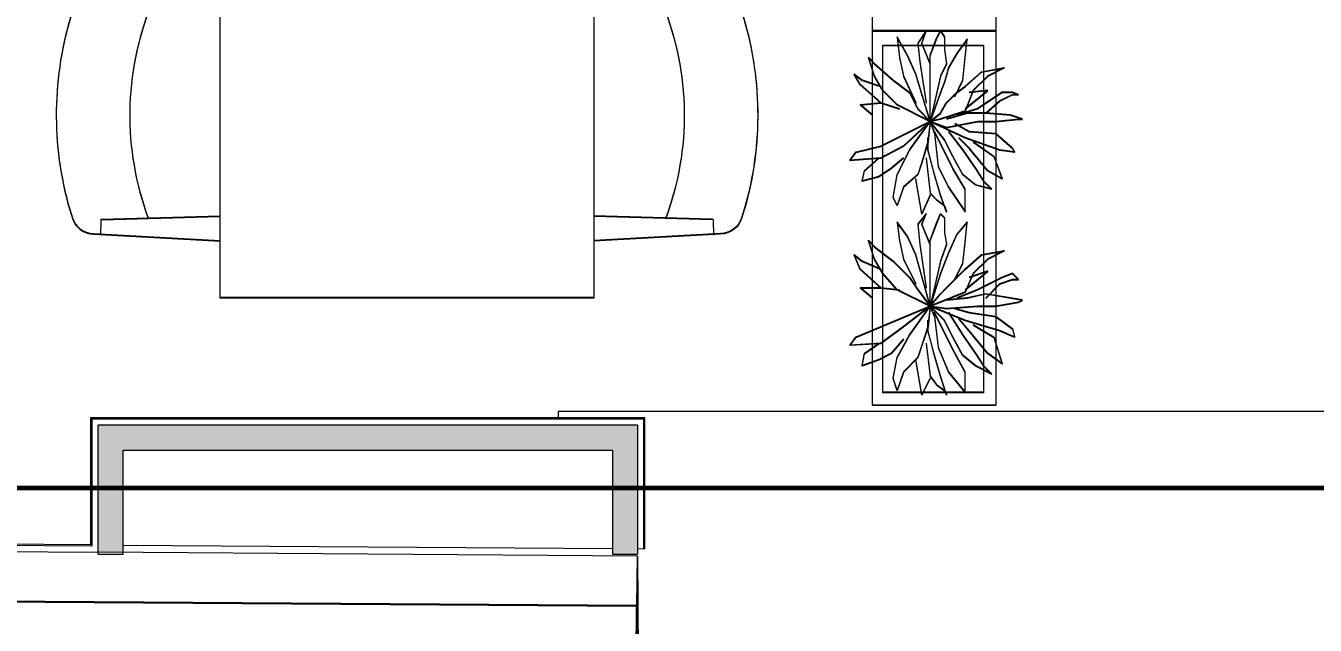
# Model space of a CAD drawing. Header units: millimetres. Extents: x -32 to 417638015, y -35 to 175284279.
# Drawn here: x 416308434 to 416310506, y 175232034 to 175232997 of the extents above; entities that cross this region are included whole.
import ezdxf
from ezdxf import colors
from ezdxf.entities.mleader import LeaderData, LeaderLine
from ezdxf.math import Vec2, Vec3

# ---------------------------------------------------------------- set-up
doc = ezdxf.new("R2010")
doc.units = ezdxf.units.MM
for name, color, linetype, lineweight in [('_ЭМ_гофра', 5, 'Continuous', 60), ('_ЭМ_ТХобщее_слой', 7, 'Continuous', 30), ('Перекрытие', 7, 'Continuous', 18), ('Стены внутренние', 7, 'Continuous', 18), ('Стены несущие', 7, 'Continuous', 30), ('Стены отделка', 7, 'Continuous', 30), ('Стены штриховка', 7, 'Continuous', 9), ('ТХ', 5, 'Continuous', 0), ('ШТРИХОВКА', 252, 'Continuous', 15)]:
    doc.layers.add(name, color=color, linetype=linetype, lineweight=lineweight)
doc.layers.add('_ЭМ_Надписи', color=7, linetype='Continuous')
doc.layers.add('ЭОМ_Лотки рабочие', color=5, linetype='Continuous')
doc.styles.add('ЭОМ', font='isocpeur.ttf', dxfattribs={"width": 0.85, "height": 250})

# ---------------------------------------------------------------- blocks, each defined once
blk = doc.blocks.new('ТХ 1 этаж.')
at = {"layer": 'ТХ', "color": 252, "true_color": 0x939598}
for p, q in [((52452.8, -76.5), (52452.8, 524.8)), ((52651.2, 524.8), (52651.2, -76.5)), ((52452.8, -677.8), (52452.8, -76.5)), ((52651.2, -76.5), (52452.8, -76.5)), ((52452.8, -76.5), (52651.2, -76.5)), ((52538.9, -76.5), (52525.5, -96.5)), ((52532.2, -96.5), (52538.9, -76.5)), ((52555.4, -89.8), (52562, -76.5)), ((52562, -76.5), (52568.7, -86.4)), ((52651.2, -76.5), (52651.2, -677.8)), ((52469.4, -657.8), (52469.4, -99.7)), ((52469.4, -99.7), (52631.3, -99.7)), ((52509, -116.2), (52492.5, -86.4)), ((52492.5, -86.4), (52496, -119.4)), ((52525.5, -96.5), (52529, -126)), ((52545.5, -129.5), (52532.2, -96.5)), ((52545.5, -116.2), (52555.4, -89.8)), ((52568.7, -86.4), (52568.7, -106.3)), ((52604.9, -89.8), (52588.4, -113)), ((52601.7, -119.4), (52604.9, -89.8)), ((52631.3, -99.7), (52631.3, -657.8)), ((52456.3, -149.2), (52446.5, -119.4)), ((52446.5, -119.4), (52456.3, -129.5)), ((52496, -119.4), (52502.4, -149.2)), ((52522.3, -146), (52509, -116.2)), ((52545.5, -146), (52545.5, -116.2)), ((52568.7, -106.3), (52571.9, -129.5)), ((52588.4, -113), (52575.1, -135.9)), ((52598.2, -155.9), (52601.7, -119.4)), ((52456.3, -129.5), (52485.9, -155.9)), ((52529, -126), (52538.9, -192.1)), ((52571.9, -129.5), (52562, -149.2)), ((52575.1, -135.9), (52568.7, -159)), ((52601.7, -165.7), (52628.1, -142.5)), ((52628.1, -142.5), (52664.3, -135.9)), ((52664.3, -135.9), (52637.9, -149.2)), ((52433.1, -162.5), (52423.3, -146)), ((52423.3, -146), (52436.3, -155.9)), ((52466.2, -192.1), (52433.1, -162.5)), ((52436.3, -155.9), (52466.2, -165.7)), ((52469.4, -172.4), (52456.3, -149.2)), ((52485.9, -155.9), (52512.5, -175.6)), ((52502.4, -149.2), (52522.3, -192.1)), ((52545.5, -221.9), (52522.3, -146)), ((52545.5, -179), (52545.5, -146)), ((52562, -149.2), (52545.5, -221.9)), ((52568.7, -159), (52562, -175.6)), ((52585.2, -182.2), (52598.2, -155.9)), ((52588.4, -175.6), (52601.7, -165.7)), ((52637.9, -149.2), (52614.7, -172.4)), ((52492.5, -195.5), (52469.4, -172.4)), ((52512.5, -175.6), (52525.5, -201.9)), ((52562, -175.6), (52545.5, -221.9)), ((52545.5, -221.9), (52545.5, -179)), ((52571.9, -192.1), (52588.4, -175.6)), ((52614.7, -172.4), (52601.7, -205.4)), ((52601.7, -201.9), (52637.9, -172.4)), ((52637.9, -172.4), (52608.1, -175.6)), ((52661.1, -175.6), (52621.4, -201.9)), ((52657.6, -188.9), (52677.6, -179)), ((52677.6, -175.6), (52661.1, -175.6)), ((52687.4, -179), (52677.6, -175.6)), ((52677.6, -179), (52687.4, -179)), ((52433.1, -195.5), (52466.2, -192.1)), ((52452.8, -212), (52433.1, -195.5)), ((52466.2, -192.1), (52496, -201.9)), ((52545.5, -221.9), (52492.5, -195.5)), ((52525.5, -201.9), (52545.5, -221.9)), ((52562, -208.6), (52571.9, -192.1)), ((52601.7, -205.4), (52562, -218.4)), ((52621.4, -201.9), (52588.4, -212)), ((52634.7, -208.6), (52657.6, -188.9)), ((52466.2, -261.6), (52545.5, -221.9)), ((52545.5, -221.9), (52502.4, -261.6)), ((52512.5, -268.2), (52545.5, -221.9)), ((52545.5, -221.9), (52542.1, -254.9)), ((52545.5, -221.9), (52562, -208.6)), ((52562, -218.4), (52545.5, -221.9)), ((52601.7, -248.3), (52545.5, -221.9)), ((52545.5, -221.9), (52552.2, -241.6)), ((52568.7, -251.7), (52545.5, -221.9)), ((52545.5, -221.9), (52571.9, -231.7)), ((52604.9, -208.6), (52571.9, -218.4)), ((52571.9, -231.7), (52621.4, -221.9)), ((52585.2, -225.1), (52608.1, -238.4)), ((52634.7, -208.6), (52604.9, -208.6)), ((52621.4, -221.9), (52651.2, -221.9)), ((52674.4, -212), (52634.7, -208.6)), ((52651.2, -221.9), (52687.4, -218.4)), ((52694.1, -218.4), (52674.4, -212)), ((52687.4, -218.4), (52694.1, -218.4)), ((52542.1, -268.2), (52542.1, -248.3)), ((52581.7, -297.8), (52552.2, -238.4)), ((52552.2, -241.6), (52558.6, -294.6)), ((52575.1, -238.4), (52598.2, -268.2)), ((52608.1, -264.8), (52591.6, -248.3)), ((52657.6, -268.2), (52601.7, -248.3)), ((52608.1, -238.4), (52651.2, -241.6)), ((52651.2, -241.6), (52677.6, -264.8)), ((52426.5, -271.4), (52466.2, -261.6)), ((52502.4, -261.6), (52466.2, -281.3)), ((52492.5, -307.6), (52512.5, -268.2)), ((52542.1, -254.9), (52532.2, -287.9)), ((52552.2, -307.6), (52542.1, -268.2)), ((52581.7, -278.1), (52568.7, -251.7)), ((52598.2, -268.2), (52618.2, -297.8)), ((52637.9, -301.2), (52608.1, -264.8)), ((52614.7, -254.9), (52647.8, -278.1)), ((52680.8, -271.4), (52657.6, -268.2)), ((52677.6, -264.8), (52680.8, -271.4)), ((52416.6, -284.7), (52426.5, -271.4)), ((52466.2, -281.3), (52416.6, -284.7)), ((52439.8, -301.2), (52463, -281.3)), ((52502.4, -281.3), (52482.7, -297.8)), ((52532.2, -287.9), (52525.5, -307.6)), ((52538.9, -281.3), (52545.5, -337.5)), ((52598.2, -307.6), (52581.7, -278.1)), ((52647.8, -278.1), (52661.1, -314.3)), ((52436.3, -317.8), (52439.8, -301.2)), ((52482.7, -297.8), (52463, -311.1)), ((52485.9, -344.1), (52492.5, -307.6)), ((52525.5, -307.6), (52502.4, -327.6)), ((52562, -340.7), (52552.2, -307.6)), ((52558.6, -294.6), (52575.1, -327.6)), ((52601.7, -330.8), (52581.7, -297.8)), ((52618.2, -324.1), (52598.2, -307.6)), ((52618.2, -297.8), (52631.3, -317.8)), ((52661.1, -314.3), (52637.9, -301.2)), ((52463, -311.1), (52436.3, -317.8)), ((52502.4, -327.6), (52492.5, -357.4)), ((52532.2, -370.5), (52522.3, -314.3)), ((52575.1, -327.6), (52601.7, -367.3)), ((52601.7, -367.3), (52601.7, -330.8)), ((52644.6, -330.8), (52618.2, -324.1)), ((52631.3, -317.8), (52644.6, -330.8)), ((52492.5, -357.4), (52485.9, -344.1)), ((52545.5, -340.7), (52532.2, -370.5)), ((52545.5, -337.5), (52555.4, -347.3)), ((52555.4, -347.3), (52568.7, -357.4)), ((52571.9, -367.3), (52562, -340.7)), ((52538.9, -370.5), (52525.5, -387)), ((52532.2, -387), (52538.9, -370.5)), ((52555.4, -387), (52562, -370.5)), ((52562, -370.5), (52568.7, -377.1)), ((52568.7, -357.4), (52571.9, -367.3)), ((52509, -407), (52492.5, -383.8)), ((52492.5, -383.8), (52496, -413.3)), ((52525.5, -387), (52529, -420)), ((52545.5, -420), (52532.2, -387)), ((52545.5, -413.3), (52555.4, -387)), ((52568.7, -377.1), (52568.7, -400.3)), ((52604.9, -383.8), (52588.4, -403.5)), ((52601.7, -416.8), (52604.9, -383.8)), ((52456.3, -443.2), (52446.5, -413.3)), ((52446.5, -413.3), (52456.3, -423.5)), ((52496, -413.3), (52502.4, -443.2)), ((52522.3, -436.5), (52509, -407)), ((52545.5, -436.5), (52545.5, -413.3)), ((52568.7, -400.3), (52571.9, -420)), ((52588.4, -403.5), (52575.1, -433.3)), ((52456.3, -423.5), (52485.9, -446.4)), ((52529, -420), (52538.9, -489.5)), ((52571.9, -420), (52562, -446.4)), ((52575.1, -433.3), (52568.7, -449.8)), ((52598.2, -449.8), (52601.7, -416.8)), ((52628.1, -436.5), (52664.3, -429.9)), ((52664.3, -429.9), (52637.9, -443.2)), ((52433.1, -459.7), (52423.3, -436.5)), ((52423.3, -436.5), (52436.3, -446.4)), ((52436.3, -446.4), (52466.2, -459.7)), ((52469.4, -466.3), (52456.3, -443.2)), ((52485.9, -446.4), (52512.5, -473)), ((52502.4, -443.2), (52522.3, -482.8)), ((52545.5, -519.1), (52522.3, -436.5)), ((52545.5, -473), (52545.5, -436.5)), ((52562, -446.4), (52545.5, -519.1)), ((52568.7, -449.8), (52562, -466.3)), ((52585.2, -476.2), (52598.2, -449.8)), ((52601.7, -459.7), (52628.1, -436.5)), ((52637.9, -443.2), (52614.7, -466.3)), ((52466.2, -489.5), (52433.1, -459.7)), ((52492.5, -492.7), (52469.4, -466.3)), ((52512.5, -473), (52525.5, -492.7)), ((52562, -466.3), (52545.5, -519.1)), ((52545.5, -519.1), (52545.5, -473)), ((52571.9, -489.5), (52588.4, -473)), ((52588.4, -473), (52601.7, -459.7)), ((52601.7, -492.7), (52637.9, -462.9)), ((52614.7, -466.3), (52601.7, -496.2)), ((52637.9, -462.9), (52608.1, -473)), ((52661.1, -473), (52621.4, -492.7)), ((52657.6, -482.8), (52677.6, -476.2)), ((52677.6, -466.3), (52661.1, -473)), ((52687.4, -476.2), (52677.6, -466.3)), ((52677.6, -476.2), (52687.4, -476.2)), ((52452.8, -506), (52433.1, -489.5)), ((52433.1, -489.5), (52466.2, -489.5)), ((52466.2, -489.5), (52496, -492.7)), ((52545.5, -519.1), (52492.5, -492.7)), ((52525.5, -492.7), (52545.5, -519.1)), ((52562, -499.4), (52571.9, -489.5)), ((52601.7, -496.2), (52562, -512.7)), ((52621.4, -492.7), (52588.4, -506)), ((52634.7, -506), (52657.6, -482.8)), ((52545.5, -519.1), (52562, -499.4)), ((52562, -512.7), (52545.5, -519.1)), ((52604.9, -506), (52571.9, -509.2)), ((52634.7, -499.4), (52604.9, -506)), ((52674.4, -506), (52634.7, -499.4)), ((52651.2, -519.1), (52687.4, -512.7)), ((52694.1, -509.2), (52674.4, -506)), ((52687.4, -512.7), (52694.1, -509.2)), ((52466.2, -552.1), (52545.5, -519.1)), ((52545.5, -519.1), (52502.4, -552.1)), ((52512.5, -565.4), (52545.5, -519.1)), ((52545.5, -519.1), (52542.1, -552.1)), ((52601.7, -542.2), (52545.5, -519.1)), ((52545.5, -519.1), (52552.2, -535.6)), ((52568.7, -542.2), (52545.5, -519.1)), ((52545.5, -519.1), (52571.9, -522.5)), ((52581.7, -588.6), (52552.2, -529.2)), ((52552.2, -535.6), (52558.6, -585.1)), ((52571.9, -522.5), (52621.4, -519.1)), ((52575.1, -529.2), (52598.2, -565.4)), ((52585.2, -522.5), (52608.1, -529.2)), ((52608.1, -529.2), (52651.2, -535.6)), ((52621.4, -519.1), (52651.2, -519.1)), ((52651.2, -535.6), (52677.6, -555.5)), ((52426.5, -568.6), (52466.2, -552.1)), ((52502.4, -552.1), (52466.2, -578.7)), ((52542.1, -552.1), (52532.2, -581.9)), ((52542.1, -558.7), (52542.1, -542.2)), ((52552.2, -598.4), (52542.1, -558.7)), ((52581.7, -568.6), (52568.7, -542.2)), ((52608.1, -558.7), (52591.6, -539)), ((52657.6, -558.7), (52601.7, -542.2)), ((52637.9, -595.2), (52608.1, -558.7)), ((52614.7, -548.9), (52647.8, -568.6)), ((52680.8, -568.6), (52657.6, -558.7)), ((52677.6, -555.5), (52680.8, -568.6)), ((52416.6, -581.9), (52426.5, -568.6)), ((52466.2, -578.7), (52416.6, -581.9)), ((52439.8, -595.2), (52463, -578.7)), ((52502.4, -572), (52482.7, -595.2)), ((52492.5, -601.6), (52512.5, -565.4)), ((52538.9, -578.7), (52545.5, -631.4)), ((52598.2, -598.4), (52581.7, -568.6)), ((52598.2, -565.4), (52618.2, -595.2)), ((52647.8, -568.6), (52661.1, -611.7)), ((52436.3, -614.9), (52439.8, -595.2)), ((52482.7, -595.2), (52463, -605.1)), ((52532.2, -581.9), (52525.5, -601.6)), ((52562, -631.4), (52552.2, -598.4)), ((52558.6, -585.1), (52575.1, -624.8)), ((52601.7, -624.8), (52581.7, -588.6)), ((52618.2, -614.9), (52598.2, -598.4)), ((52618.2, -595.2), (52631.3, -614.9)), ((52661.1, -611.7), (52637.9, -595.2)), ((52463, -605.1), (52436.3, -614.9)), ((52485.9, -634.9), (52492.5, -601.6)), ((52525.5, -601.6), (52502.4, -624.8)), ((52532.2, -661.3), (52522.3, -605.1)), ((52644.6, -628.2), (52618.2, -614.9)), ((52631.3, -614.9), (52644.6, -628.2)), ((52492.5, -654.6), (52485.9, -634.9)), ((52502.4, -624.8), (52492.5, -654.6)), ((52545.5, -634.9), (52532.2, -661.3)), ((52545.5, -631.4), (52555.4, -644.7)), ((52571.9, -661.3), (52562, -631.4)), ((52575.1, -624.8), (52601.7, -657.8)), ((52601.7, -657.8), (52601.7, -624.8)), ((52631.3, -657.8), (52469.4, -657.8)), ((52555.4, -644.7), (52568.7, -654.6)), ((52568.7, -654.6), (52571.9, -661.3)), ((52452.8, -677.8), (52651.2, -677.8))]:
    blk.add_line(p, q, dxfattribs=at)
at = {"layer": 'ТХ', "color": 252, "ltscale": 60, "true_color": 0x939598}
for p, q in [((51162.9, -363.6), (51167.2, -377.7)), ((52246.8, -363.6), (52242.4, -377.7)), ((51212.7, -380.5), (51212.4, -404.3)), ((51213.7, -379.7), (51404.8, -374.4)), ((52196, -379.7), (52004.8, -374.4)), ((52197, -380.5), (52197.3, -404.3)), ((51201.2, -402.8), (51404.8, -413.8)), ((52208.5, -402.8), (52004.8, -413.8))]:
    blk.add_line(p, q, dxfattribs=at)
at = {"layer": 'ТХ', "color": 252, "true_color": 0x939598}
blk.add_lwpolyline([(52004.8, 694.3), (52004.8, -505.7), (51404.8, -505.7), (51404.8, 694.3)], close=True, dxfattribs=at)
at = {"layer": 'ТХ', "color": 252, "ltscale": 60, "true_color": 0x939598}
for centre, major_axis, start_param, end_param in [((51823.3, -213.3), (563.9, -7.6), 2.803241, 3.479568), ((51790.1, -212.8), (-648.8, 8.7), -0.270966, 0.270966), ((51203.3, -368.5), (37.5, -0.5), -2.855011, -1.615134), ((51213.7, -380.5), (0.937, -0.013), 1.615134, 3.141593)]:
    blk.add_ellipse(centre, major_axis=major_axis, ratio=0.916667, start_param=start_param, end_param=end_param, dxfattribs=at)
at = {"layer": 'ТХ', "color": 252, "ltscale": 60, "true_color": 0x939598, "extrusion": (0, 0, -1)}
for centre, major_axis, start_param, end_param in [((51586.4, -213.3), (-563.9, -7.6), 2.803241, 3.479568), ((51619.6, -212.8), (648.8, 8.7), -0.270966, 0.270966), ((52196, -380.5), (-0.937, -0.013), 1.615134, 3.141593), ((52206.4, -368.5), (-37.5, -0.5), -2.855011, -1.615134)]:
    blk.add_ellipse(centre, major_axis=major_axis, ratio=0.916667, start_param=start_param, end_param=end_param, dxfattribs=at)
blk = doc.blocks.new('1 этаж')
at = {"layer": 'Стены внутренние'}
for points in [[(44392.016, 640.067), (44392.016, 844.477), (44352.016, 844.477), (44352.752, 640.342)], [(44488.088, 804.477), (45218.764, 804.477), (45218.764, 844.477), (44392.016, 844.477), (44392.016, 804.477)], [(45178.764, 637.266), (45218.764, 637.266), (45218.764, 804.477), (45178.764, 804.477), (45178.764, 640.347)]]:
    blk.add_hatch(color=8, dxfattribs=at).paths.add_polyline_path(points)
at = {"layer": 'Перекрытие', "color": 8}
for p, q in [((46751.304, 866.477), (45091.304, 866.477)), ((45091.304, 866.477), (45091.304, 856.477)), ((44392.016, 652.067), (45178.764, 646.559)), ((45218.463, 634.28), (45221.575, 224.248))]:
    blk.add_line(p, q, dxfattribs=at)
at = {"layer": 'Стены несущие', "color": 8}
for p, q in [((45217.902, 554.282), (42562.033, 572.879)), ((42562.033, 572.879), (45216.902, 554.289)), ((45215.592, 224.29), (45217.902, 554.282))]:
    blk.add_line(p, q, dxfattribs=at)
at = {"layer": 'Стены отделка', "color": 8, "lineweight": 9}
for p, q in [((44340.016, 854.477), (44340.016, 652.432)), ((45228.764, 856.477), (44342.016, 856.477)), ((45230.764, 646.194), (45230.764, 854.477)), ((45218.764, 844.477), (44352.016, 844.477)), ((44352.016, 637.266), (44352.016, 844.477)), ((45218.764, 844.477), (45218.764, 637.266)), ((44392.016, 804.477), (45178.764, 804.477)), ((44392.016, 637.266), (44392.016, 804.477)), ((45178.764, 804.477), (45178.764, 637.266)), ((44340.016, 652.432), (42804.782, 663.182)), ((45218.764, 646.278), (45230.764, 646.194)), ((45218.463, 634.28), (44352.016, 640.347)), ((44352.016, 637.266), (44392.016, 637.266)), ((45178.764, 637.266), (45218.764, 637.266)), ((45217.902, 554.282), (45218.463, 634.28)), ((45216.902, 554.289), (45217.902, 554.282))]:
    blk.add_line(p, q, dxfattribs=at)
at = {"layer": 'Стены штриховка', "color": 8}
for p, q in [((44342.016, 856.477), (44340.016, 856.477)), ((44340.016, 856.477), (44340.016, 854.477)), ((45230.764, 854.477), (44340.016, 854.477)), ((44342.016, 856.477), (44342.016, 650.418)), ((45228.764, 646.208), (45228.764, 856.477)), ((45230.764, 856.477), (45228.764, 856.477)), ((45230.764, 854.477), (45230.764, 856.477)), ((42798.882, 651.223), (44352.016, 640.347)), ((44342.016, 650.418), (42804.782, 661.181))]:
    blk.add_line(p, q, dxfattribs=at)
at = {"layer": 'ЭОМ_Лотки рабочие'}
blk.add_blockref('ТХ 1 этаж.', (-6856.492, 1554.379), dxfattribs=at)
blk = doc.blocks.new('_ЭМ_ТХ2_1этаж')
at = {"layer": 'ТХ', "color": 252, "true_color": 0x939598}
for p, q in [((163600.7, -69270), (163600.7, -68668.8)), ((163799.1, -68668.8), (163799.1, -69270)), ((163600.7, -69871.3), (163600.7, -69270)), ((163799.1, -69270), (163600.7, -69270)), ((163600.7, -69270), (163799.1, -69270)), ((163656.9, -69309.7), (163640.4, -69279.9)), ((163640.4, -69279.9), (163643.9, -69312.9)), ((163686.7, -69270), (163673.4, -69290)), ((163680.1, -69290), (163686.7, -69270)), ((163693.4, -69309.7), (163703.3, -69283.3)), ((163703.3, -69283.3), (163709.9, -69270)), ((163709.9, -69270), (163716.6, -69279.9)), ((163716.6, -69279.9), (163716.6, -69299.8)), ((163752.8, -69283.3), (163736.3, -69306.5)), ((163749.6, -69312.9), (163752.8, -69283.3)), ((163799.1, -69270), (163799.1, -69871.3)), ((163617.2, -69851.3), (163617.2, -69293.2)), ((163617.2, -69293.2), (163779.1, -69293.2)), ((163673.4, -69290), (163676.9, -69319.5)), ((163693.4, -69323), (163680.1, -69290)), ((163716.6, -69299.8), (163719.8, -69323)), ((163779.1, -69293.2), (163779.1, -69851.3)), ((163604.2, -69342.7), (163594.3, -69312.9)), ((163594.3, -69312.9), (163604.2, -69323)), ((163604.2, -69323), (163633.8, -69349.4)), ((163643.9, -69312.9), (163650.3, -69342.7)), ((163670.2, -69339.5), (163656.9, -69309.7)), ((163676.9, -69319.5), (163686.7, -69385.6)), ((163693.4, -69339.5), (163693.4, -69309.7)), ((163719.8, -69323), (163709.9, -69342.7)), ((163736.3, -69306.5), (163723, -69329.4)), ((163746.1, -69349.4), (163749.6, -69312.9)), ((163581, -69356), (163571.2, -69339.5)), ((163571.2, -69339.5), (163584.2, -69349.4)), ((163617.2, -69365.9), (163604.2, -69342.7)), ((163650.3, -69342.7), (163670.2, -69385.6)), ((163693.4, -69415.4), (163670.2, -69339.5)), ((163693.4, -69372.5), (163693.4, -69339.5)), ((163709.9, -69342.7), (163693.4, -69415.4)), ((163723, -69329.4), (163716.6, -69352.6)), ((163749.6, -69359.2), (163776, -69336.1)), ((163785.8, -69342.7), (163762.6, -69365.9)), ((163776, -69336.1), (163812.2, -69329.4)), ((163812.2, -69329.4), (163785.8, -69342.7)), ((163614.1, -69385.6), (163581, -69356)), ((163584.2, -69349.4), (163614.1, -69359.2)), ((163640.4, -69389), (163617.2, -69365.9)), ((163633.8, -69349.4), (163660.4, -69369.1)), ((163716.6, -69352.6), (163709.9, -69369.1)), ((163733.1, -69375.7), (163746.1, -69349.4)), ((163736.3, -69369.1), (163749.6, -69359.2)), ((163762.6, -69365.9), (163749.6, -69398.9)), ((163749.6, -69395.4), (163785.8, -69365.9)), ((163785.8, -69365.9), (163756, -69369.1)), ((163581, -69389), (163614.1, -69385.6)), ((163614.1, -69385.6), (163643.9, -69395.4)), ((163660.4, -69369.1), (163673.4, -69395.4)), ((163709.9, -69369.1), (163693.4, -69415.4)), ((163693.4, -69415.4), (163693.4, -69372.5)), ((163709.9, -69402.1), (163719.8, -69385.6)), ((163719.8, -69385.6), (163736.3, -69369.1)), ((163809, -69369.1), (163769.3, -69395.4)), ((163782.6, -69402.1), (163805.5, -69382.4)), ((163805.5, -69382.4), (163825.5, -69372.5)), ((163825.5, -69369.1), (163809, -69369.1)), ((163835.3, -69372.5), (163825.5, -69369.1)), ((163825.5, -69372.5), (163835.3, -69372.5)), ((163600.7, -69405.6), (163581, -69389)), ((163693.4, -69415.4), (163640.4, -69389)), ((163673.4, -69395.4), (163693.4, -69415.4)), ((163693.4, -69415.4), (163709.9, -69402.1)), ((163749.6, -69398.9), (163709.9, -69411.9)), ((163752.8, -69402.1), (163719.8, -69411.9)), ((163769.3, -69395.4), (163736.3, -69405.6)), ((163782.6, -69402.1), (163752.8, -69402.1)), ((163822.3, -69405.6), (163782.6, -69402.1)), ((163842, -69411.9), (163822.3, -69405.6)), ((163614.1, -69455.1), (163693.4, -69415.4)), ((163693.4, -69415.4), (163650.3, -69455.1)), ((163660.4, -69461.7), (163693.4, -69415.4)), ((163693.4, -69415.4), (163689.9, -69448.4)), ((163709.9, -69411.9), (163693.4, -69415.4)), ((163749.6, -69441.8), (163693.4, -69415.4)), ((163693.4, -69415.4), (163700.1, -69435.1)), ((163716.6, -69445.2), (163693.4, -69415.4)), ((163693.4, -69415.4), (163719.8, -69425.3)), ((163719.8, -69425.3), (163769.3, -69415.4)), ((163733.1, -69418.6), (163756, -69431.9)), ((163769.3, -69415.4), (163799.1, -69415.4)), ((163799.1, -69415.4), (163835.3, -69411.9)), ((163835.3, -69411.9), (163842, -69411.9)), ((163689.9, -69448.4), (163680.1, -69481.4)), ((163689.9, -69461.7), (163689.9, -69441.8)), ((163729.6, -69491.3), (163700.1, -69431.9)), ((163700.1, -69435.1), (163706.5, -69488.1)), ((163729.6, -69471.6), (163716.6, -69445.2)), ((163723, -69431.9), (163746.1, -69461.7)), ((163756, -69458.3), (163739.5, -69441.8)), ((163805.5, -69461.7), (163749.6, -69441.8)), ((163756, -69431.9), (163799.1, -69435.1)), ((163762.6, -69448.4), (163795.7, -69471.6)), ((163799.1, -69435.1), (163825.5, -69458.3)), ((163564.5, -69478.2), (163574.4, -69464.9)), ((163574.4, -69464.9), (163614.1, -69455.1)), ((163650.3, -69455.1), (163614.1, -69474.8)), ((163640.4, -69501.1), (163660.4, -69461.7)), ((163700.1, -69501.1), (163689.9, -69461.7)), ((163746.1, -69461.7), (163766.1, -69491.3)), ((163785.8, -69494.8), (163756, -69458.3)), ((163828.7, -69464.9), (163805.5, -69461.7)), ((163825.5, -69458.3), (163828.7, -69464.9)), ((163614.1, -69474.8), (163564.5, -69478.2)), ((163587.7, -69494.8), (163610.9, -69474.8)), ((163630.6, -69491.3), (163610.9, -69504.6)), ((163650.3, -69474.8), (163630.6, -69491.3)), ((163680.1, -69481.4), (163673.4, -69501.1)), ((163686.7, -69474.8), (163693.4, -69531)), ((163706.5, -69488.1), (163723, -69521.1)), ((163746.1, -69501.1), (163729.6, -69471.6)), ((163749.6, -69524.3), (163729.6, -69491.3)), ((163766.1, -69491.3), (163779.1, -69511.3)), ((163795.7, -69471.6), (163809, -69507.8)), ((163584.2, -69511.3), (163587.7, -69494.8)), ((163610.9, -69504.6), (163584.2, -69511.3)), ((163633.8, -69537.6), (163640.4, -69501.1)), ((163673.4, -69501.1), (163650.3, -69521.1)), ((163680.1, -69564), (163670.2, -69507.8)), ((163709.9, -69534.2), (163700.1, -69501.1)), ((163766.1, -69517.7), (163746.1, -69501.1)), ((163779.1, -69511.3), (163792.5, -69524.3)), ((163809, -69507.8), (163785.8, -69494.8)), ((163650.3, -69521.1), (163640.4, -69550.9)), ((163693.4, -69531), (163703.3, -69540.8)), ((163723, -69521.1), (163749.6, -69560.8)), ((163749.6, -69560.8), (163749.6, -69524.3)), ((163792.5, -69524.3), (163766.1, -69517.7)), ((163640.4, -69550.9), (163633.8, -69537.6)), ((163693.4, -69534.2), (163680.1, -69564)), ((163703.3, -69540.8), (163716.6, -69550.9)), ((163719.8, -69560.8), (163709.9, -69534.2)), ((163716.6, -69550.9), (163719.8, -69560.8)), ((163686.7, -69564), (163673.4, -69580.5)), ((163680.1, -69580.5), (163686.7, -69564)), ((163703.3, -69580.5), (163709.9, -69564)), ((163709.9, -69564), (163716.6, -69570.6)), ((163716.6, -69570.6), (163716.6, -69593.8)), ((163656.9, -69600.5), (163640.4, -69577.3)), ((163640.4, -69577.3), (163643.9, -69606.9)), ((163673.4, -69580.5), (163676.9, -69613.5)), ((163693.4, -69613.5), (163680.1, -69580.5)), ((163693.4, -69606.9), (163703.3, -69580.5)), ((163716.6, -69593.8), (163719.8, -69613.5)), ((163752.8, -69577.3), (163736.3, -69597)), ((163749.6, -69610.3), (163752.8, -69577.3)), ((163604.2, -69636.7), (163594.3, -69606.9)), ((163594.3, -69606.9), (163604.2, -69617)), ((163643.9, -69606.9), (163650.3, -69636.7)), ((163670.2, -69630), (163656.9, -69600.5)), ((163676.9, -69613.5), (163686.7, -69683)), ((163693.4, -69630), (163693.4, -69606.9)), ((163719.8, -69613.5), (163709.9, -69639.9)), ((163736.3, -69597), (163723, -69626.8)), ((163746.1, -69643.3), (163749.6, -69610.3)), ((163581, -69653.2), (163571.2, -69630)), ((163571.2, -69630), (163584.2, -69639.9)), ((163604.2, -69617), (163633.8, -69639.9)), ((163617.2, -69659.8), (163604.2, -69636.7)), ((163650.3, -69636.7), (163670.2, -69676.4)), ((163693.4, -69712.6), (163670.2, -69630)), ((163693.4, -69666.5), (163693.4, -69630)), ((163723, -69626.8), (163716.6, -69643.3)), ((163749.6, -69653.2), (163776, -69630)), ((163785.8, -69636.7), (163762.6, -69659.8)), ((163776, -69630), (163812.2, -69623.4)), ((163812.2, -69623.4), (163785.8, -69636.7)), ((163614.1, -69683), (163581, -69653.2)), ((163584.2, -69639.9), (163614.1, -69653.2)), ((163633.8, -69639.9), (163660.4, -69666.5)), ((163709.9, -69639.9), (163693.4, -69712.6)), ((163716.6, -69643.3), (163709.9, -69659.8)), ((163733.1, -69669.7), (163746.1, -69643.3)), ((163736.3, -69666.5), (163749.6, -69653.2)), ((163749.6, -69686.2), (163785.8, -69656.4)), ((163785.8, -69656.4), (163756, -69666.5)), ((163640.4, -69686.2), (163617.2, -69659.8)), ((163660.4, -69666.5), (163673.4, -69686.2)), ((163709.9, -69659.8), (163693.4, -69712.6)), ((163693.4, -69712.6), (163693.4, -69666.5)), ((163719.8, -69683), (163736.3, -69666.5)), ((163762.6, -69659.8), (163749.6, -69689.7)), ((163809, -69666.5), (163769.3, -69686.2)), ((163782.6, -69699.5), (163805.5, -69676.4)), ((163805.5, -69676.4), (163825.5, -69669.7)), ((163825.5, -69659.8), (163809, -69666.5)), ((163835.3, -69669.7), (163825.5, -69659.8)), ((163825.5, -69669.7), (163835.3, -69669.7)), ((163600.7, -69699.5), (163581, -69683)), ((163581, -69683), (163614.1, -69683)), ((163614.1, -69683), (163643.9, -69686.2)), ((163693.4, -69712.6), (163640.4, -69686.2)), ((163673.4, -69686.2), (163693.4, -69712.6)), ((163693.4, -69712.6), (163709.9, -69692.9)), ((163709.9, -69692.9), (163719.8, -69683)), ((163749.6, -69689.7), (163709.9, -69706.2)), ((163769.3, -69686.2), (163736.3, -69699.5)), ((163782.6, -69692.9), (163752.8, -69699.5)), ((163822.3, -69699.5), (163782.6, -69692.9)), ((163614.1, -69745.6), (163693.4, -69712.6)), ((163693.4, -69712.6), (163650.3, -69745.6)), ((163660.4, -69758.9), (163693.4, -69712.6)), ((163693.4, -69712.6), (163689.9, -69745.6)), ((163709.9, -69706.2), (163693.4, -69712.6)), ((163749.6, -69735.7), (163693.4, -69712.6)), ((163693.4, -69712.6), (163700.1, -69729.1)), ((163716.6, -69735.7), (163693.4, -69712.6)), ((163693.4, -69712.6), (163719.8, -69716)), ((163752.8, -69699.5), (163719.8, -69702.7)), ((163719.8, -69716), (163769.3, -69712.6)), ((163733.1, -69716), (163756, -69722.7)), ((163769.3, -69712.6), (163799.1, -69712.6)), ((163799.1, -69712.6), (163835.3, -69706.2)), ((163842, -69702.7), (163822.3, -69699.5)), ((163835.3, -69706.2), (163842, -69702.7)), ((163689.9, -69752.2), (163689.9, -69735.7)), ((163729.6, -69782.1), (163700.1, -69722.7)), ((163700.1, -69729.1), (163706.5, -69778.6)), ((163729.6, -69762.1), (163716.6, -69735.7)), ((163723, -69722.7), (163746.1, -69758.9)), ((163756, -69752.2), (163739.5, -69732.5)), ((163805.5, -69752.2), (163749.6, -69735.7)), ((163756, -69722.7), (163799.1, -69729.1)), ((163799.1, -69729.1), (163825.5, -69749.1)), ((163574.4, -69762.1), (163614.1, -69745.6)), ((163650.3, -69745.6), (163614.1, -69772.2)), ((163640.4, -69795.1), (163660.4, -69758.9)), ((163689.9, -69745.6), (163680.1, -69775.4)), ((163700.1, -69791.9), (163689.9, -69752.2)), ((163746.1, -69758.9), (163766.1, -69788.7)), ((163785.8, -69788.7), (163756, -69752.2)), ((163762.6, -69742.4), (163795.7, -69762.1)), ((163828.7, -69762.1), (163805.5, -69752.2)), ((163825.5, -69749.1), (163828.7, -69762.1)), ((163564.5, -69775.4), (163574.4, -69762.1)), ((163614.1, -69772.2), (163564.5, -69775.4)), ((163587.7, -69788.7), (163610.9, -69772.2)), ((163650.3, -69765.6), (163630.6, -69788.7)), ((163680.1, -69775.4), (163673.4, -69795.1)), ((163686.7, -69772.2), (163693.4, -69824.9)), ((163706.5, -69778.6), (163723, -69818.3)), ((163746.1, -69791.9), (163729.6, -69762.1)), ((163749.6, -69818.3), (163729.6, -69782.1)), ((163795.7, -69762.1), (163809, -69805.2)), ((163584.2, -69808.4), (163587.7, -69788.7)), ((163610.9, -69798.6), (163584.2, -69808.4)), ((163630.6, -69788.7), (163610.9, -69798.6)), ((163633.8, -69828.4), (163640.4, -69795.1)), ((163673.4, -69795.1), (163650.3, -69818.3)), ((163680.1, -69854.8), (163670.2, -69798.6)), ((163709.9, -69824.9), (163700.1, -69791.9)), ((163766.1, -69808.4), (163746.1, -69791.9)), ((163766.1, -69788.7), (163779.1, -69808.4)), ((163809, -69805.2), (163785.8, -69788.7)), ((163650.3, -69818.3), (163640.4, -69848.1)), ((163723, -69818.3), (163749.6, -69851.3)), ((163749.6, -69851.3), (163749.6, -69818.3)), ((163792.5, -69821.7), (163766.1, -69808.4)), ((163779.1, -69808.4), (163792.5, -69821.7)), ((163640.4, -69848.1), (163633.8, -69828.4)), ((163693.4, -69828.4), (163680.1, -69854.8)), ((163693.4, -69824.9), (163703.3, -69838.3)), ((163703.3, -69838.3), (163716.6, -69848.1)), ((163719.8, -69854.8), (163709.9, -69824.9)), ((163779.1, -69851.3), (163617.2, -69851.3)), ((163716.6, -69848.1), (163719.8, -69854.8)), ((163600.7, -69871.3), (163799.1, -69871.3))]:
    blk.add_line(p, q, dxfattribs=at)
at = {"layer": 'ТХ', "color": 252, "ltscale": 60, "true_color": 0x939598}
for p, q in [((162310.8, -69557.1), (162315.1, -69571.2)), ((162360.6, -69574), (162360.3, -69597.8)), ((162361.5, -69573.2), (162552.7, -69568)), ((163343.9, -69573.2), (163152.7, -69568)), ((163344.8, -69574), (163345.2, -69597.8)), ((163394.7, -69557.1), (163390.3, -69571.2)), ((162349.1, -69596.3), (162552.7, -69607.3)), ((163356.4, -69596.3), (163152.7, -69607.3))]:
    blk.add_line(p, q, dxfattribs=at)
at = {"layer": 'ТХ', "color": 252, "true_color": 0x939598}
blk.add_lwpolyline([(163152.7, -68499.2), (163152.7, -69699.2), (162552.7, -69699.2), (162552.7, -68499.2)], close=True, dxfattribs=at)
at = {"layer": 'ТХ', "color": 252, "ltscale": 60, "true_color": 0x939598}
for centre, major_axis, start_param, end_param in [((162938, -69406.3), (-648.8, 8.7), -0.270966, 0.270966), ((162971.2, -69406.9), (563.9, -7.6), 2.803241, 3.479568), ((162351.2, -69562), (37.5, -0.5), -2.855011, -1.615134), ((162361.6, -69574), (0.937, -0.013), 1.615134, 3.141593)]:
    blk.add_ellipse(centre, major_axis=major_axis, ratio=0.916667, start_param=start_param, end_param=end_param, dxfattribs=at)
at = {"layer": 'ТХ', "color": 252, "ltscale": 60, "true_color": 0x939598, "extrusion": (0, 0, -1)}
for centre, major_axis, start_param, end_param in [((162734.3, -69406.9), (-563.9, -7.6), 2.803241, 3.479568), ((162767.4, -69406.3), (648.8, 8.7), -0.270966, 0.270966), ((163343.9, -69574), (-0.937, -0.013), 1.615134, 3.141593), ((163354.3, -69562), (-37.5, -0.5), -2.855011, -1.615134)]:
    blk.add_ellipse(centre, major_axis=major_axis, ratio=0.916667, start_param=start_param, end_param=end_param, dxfattribs=at)

msp = doc.modelspace()

# ---------------------------------------------------------------- linework, layer by layer
at = {"layer": '_ЭМ_гофра', "linetype": 'ByBlock'}
msp.add_lwpolyline([(416307378.4, 175232670.9), (416307378.4, 175232254.6), (416312453.7, 175232254.6)], dxfattribs=at)

# ---------------------------------------------------------------- block references
at = {"layer": '_ЭМ_ТХобщее_слой', "lineweight": 50}
msp.add_blockref('_ЭМ_ТХ2_1этаж', (416146193.7, 175302259.6), dxfattribs=at)
at = {"layer": 'ШТРИХОВКА'}
msp.add_blockref('1 этаж', (416264198.1, 175231510.7), dxfattribs=at)

# ---------------------------------------------------------------- leaders
at = {"layer": '_ЭМ_Надписи', "color": 7, "ltscale": 5}
ml = msp.add_multileader_mtext('Standard', dxfattribs=at)
ml.set_content('{\\fGOST Common|b0|i0|c204|p34;\\W0.9;\\C256;1ЩРС-2\\fISOCPEUR|b0|i0|c204|p34;\\W0.85; Гр.10\\P\\pxql;резерв\\P\\fGOST Common|b0|i0|c0|p34;\\W0.9;h=\\fGOST Common|b0|i0|c204|p34;0\\fGOST Common|b0|i0|c0|p34;.\\fGOST Common|b0|i0|c204|p34;3м}', color=1, style='ЭОМ')
ml.set_leader_properties()
ml.build(insert=Vec2(0, 0))
ml.multileader.update_dxf_attribs({"text_left_attachment_type": 6, "text_right_attachment_type": 6, "dogleg_length": 0, "arrow_head_size": 200})
ctx = ml.context
ctx.base_point, ctx.char_height, ctx.arrow_head_size, ctx.landing_gap_size, ctx.plane_origin = Vec3(416309305.8, 175230747.4), 250, 200, 0, Vec3(416283949.6, 175246026)
ctx.left_attachment, ctx.right_attachment = 6, 6
notes = []
notes.append((ctx, [(0, (1, 1, 0), (416309305.8, 175230747.4), (1, 0), 0, [(0, [(416308175.5, 175232254.6)], 0, [])])]))
ctx.mtext.insert, ctx.mtext.width, ctx.mtext.defined_height, ctx.mtext.flow_direction = Vec3(416309305.8, 175231047.4), 2073.809, 545.6, 5
for ctx, leaders in notes:
    for number, flags, end, landing, length, lines in leaders:
        leader = LeaderData()
        leader.index, (leader.has_last_leader_line, leader.has_dogleg_vector, leader.attachment_direction) = number, flags
        leader.last_leader_point, leader.dogleg_vector, leader.dogleg_length = Vec3(end), Vec3(landing), length
        for number, points, colour, breaks in lines:
            line = LeaderLine()
            line.index, line.vertices, line.color, line.breaks = number, Vec3.list(points), colors.encode_raw_color(colour), breaks
            leader.lines.append(line)
        ctx.leaders.append(leader)

doc.saveas('drawing.dxf')
